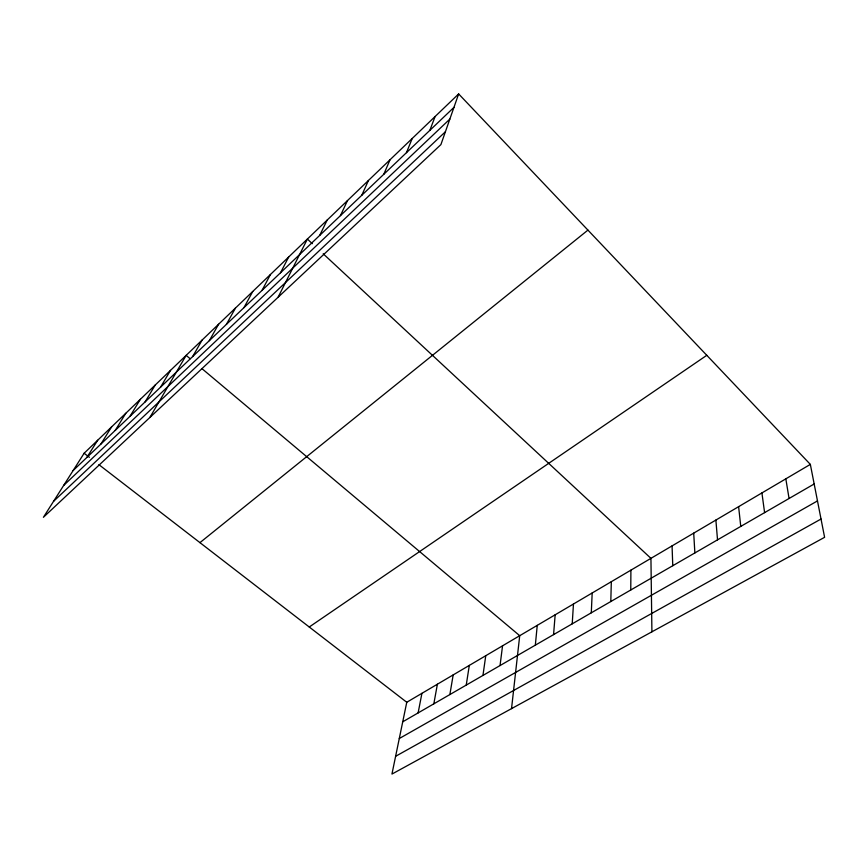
<?xml version="1.0" encoding="UTF-8"?>
<svg xmlns="http://www.w3.org/2000/svg" width="868" height="868" viewBox="0 0 868 868"><rect width="100%" height="100%" fill="white"/><g stroke="black" fill="none" stroke-linecap="round" stroke-linejoin="round"><path stroke-width="1.3" d="M630.765 589.99L630.906 570.157M610.801 601.535L611.322 581.69M591.292 612.808L592.182 592.974M572.218 623.832L573.466 604.009M553.567 634.616L555.162 614.804M535.339 645.152L537.249 625.361M511.534 708.635L519.715 635.691L202.081 368.748M500.044 665.55L502.55 645.803M482.955 675.423L485.754 655.709M466.235 685.091L469.306 665.409M449.863 694.563L453.183 674.903M433.826 703.829L437.396 684.212M418.116 712.91L421.924 693.326M810.343 464.391L406.766 702.266L391.945 774.072L824.6 537.314L810.343 464.391L458.651 93.928L84.131 453.248L43.4 517.306L440.901 144.609L458.651 93.928M429.834 130.384L435.085 116.54M406.452 152.67L412.213 138.479M383.786 174.294L390.014 159.777M361.782 195.267L368.455 180.457M340.43 215.633L347.515 200.551M319.684 235.423L327.16 220.081M278.075 297.268L307.37 239.069L312.317 243.669M280.505 272.78L288.675 257.004M261.995 290.444L270.469 274.472M243.962 307.63L252.74 291.485M226.407 324.372L235.456 308.064M209.307 340.69L218.606 324.231M192.631 356.585L202.179 339.985M149.849 417.497L186.153 355.359L190.135 358.712M160.537 387.193L170.519 370.365M145.075 401.938L155.253 385.001M129.983 416.325L140.356 399.302M115.26 430.376L125.806 413.266M100.883 444.08L111.592 426.893M86.833 457.479L97.704 440.228M73.118 470.564L453.931 107.393M63.646 485.462L449.83 119.111M53.545 501.346L445.403 131.752M199.944 542.641L587.94 230.107M309.247 627L706.791 355.305M402.73 721.807L814.173 483.975M399.28 738.538L817.482 500.912M395.613 756.299L821.03 519.031M84.131 453.248L89.393 457.317M98.887 464.64L406.766 702.266M323.2 253.792L650.935 558.352L651.911 631.806M785.822 478.843L789.066 498.492M761.92 492.937L764.6 512.63M738.614 506.673L740.762 526.409M715.883 520.062L717.521 539.842M693.706 533.136L694.867 552.938M672.06 545.896L672.765 565.719"/></g></svg>
